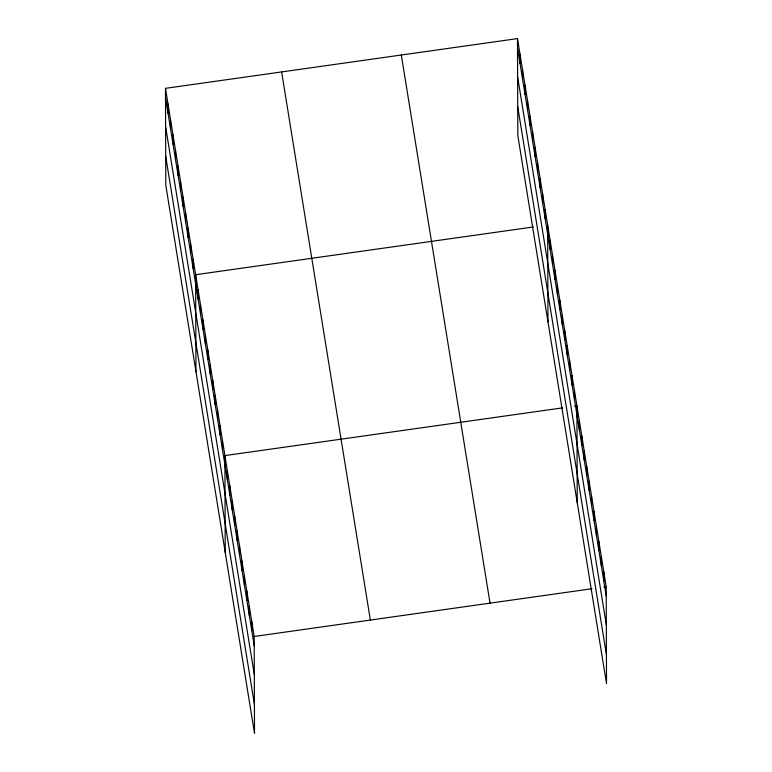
<?xml version="1.0" encoding="UTF-8"?>
<svg xmlns="http://www.w3.org/2000/svg" width="772" height="772" viewBox="0 0 772 772"><rect width="100%" height="100%" fill="white"/><g stroke="black" fill="none" stroke-linecap="round" stroke-linejoin="round"><path stroke-width="1.16" d="M165.469 88.346L254.181 636.475L254.519 733.4L165.806 185.28L165.469 88.346L517.481 38.6L606.194 586.72L606.531 683.654L517.819 135.525L517.481 38.6M533.423 226.968L195.625 274.707L195.972 371.641M562.692 407.857L224.903 455.596L225.241 552.52M574.551 406.178L576.916 405.84L577.253 502.775M254.181 636.475L591.97 588.737M603.829 587.058L606.194 586.72M517.51 47.845L606.232 595.965M517.607 76.775L606.329 624.905M517.713 106.594L606.435 654.714M401.315 55.015L490.037 603.144M281.626 71.931L370.348 620.051M165.498 97.59L254.22 645.71M165.594 126.531L254.316 674.651M165.7 156.34L254.422 704.46M603.762 571.647L603.791 580.891M601.32 556.573L601.349 565.818M598.879 541.5L598.908 550.745M596.438 526.427L596.466 535.672M593.996 511.353L594.035 520.598M591.555 496.28L591.593 505.525M589.123 481.207L589.152 490.452M586.681 466.134L586.71 475.378M584.24 451.06L584.269 460.305M581.798 435.987L581.827 445.232M579.357 420.914L579.396 430.158M574.484 390.767L574.513 400.012M572.042 375.694L572.071 384.938M569.601 360.62L569.63 369.865M567.159 345.547L567.188 354.792M564.718 330.474L564.757 339.719M562.277 315.401L562.315 324.645M559.845 300.327L559.874 309.572M557.403 285.254L557.432 294.499M554.962 270.181L554.991 279.425M552.52 255.107L552.559 264.352M550.079 240.034L550.118 249.279M547.647 224.961L547.985 321.885M545.128 209.434L545.157 218.669M542.619 193.897L542.648 203.142M540.101 178.371L540.13 187.615M537.592 162.844L537.621 172.079M535.073 147.307L535.102 156.552M532.564 131.78L532.593 141.025M530.046 116.254L530.074 125.489M527.537 100.717L527.566 109.962M525.018 85.19L525.047 94.435M522.509 69.663L522.538 78.898M519.99 54.127L520.029 63.372M251.74 621.402L251.778 630.637M249.308 606.329L249.337 615.564M246.866 591.255L246.895 600.491M244.425 576.182L244.454 585.417M241.983 561.109L242.012 570.344M239.542 546.036L239.581 555.271M237.1 530.962L237.139 540.197M234.669 515.889L234.698 525.124M232.227 500.816L232.256 510.051M229.786 485.742L229.815 494.977M227.344 470.669L227.383 479.904M222.471 440.522L222.5 449.758M220.03 425.44L220.059 434.684M217.588 410.366L217.617 419.611M215.147 395.293L215.176 404.538M212.705 380.22L212.744 389.464M210.264 365.146L210.302 374.391M207.832 350.073L207.861 359.318M205.391 335L205.42 344.244M202.949 319.926L202.978 329.171M200.508 304.853L200.537 314.098M198.066 289.78L198.105 299.025M193.116 259.18L193.145 268.424M190.597 243.653L190.636 252.888M188.088 228.116L188.117 237.361M185.57 212.59L185.608 221.834M183.06 197.063L183.089 206.298M180.551 181.526L180.58 190.771M178.033 165.999L178.062 175.244M175.524 150.472L175.553 159.707M173.005 134.936L173.034 144.181M170.496 119.409L170.525 128.654M167.978 103.882L168.006 113.117"/></g></svg>
